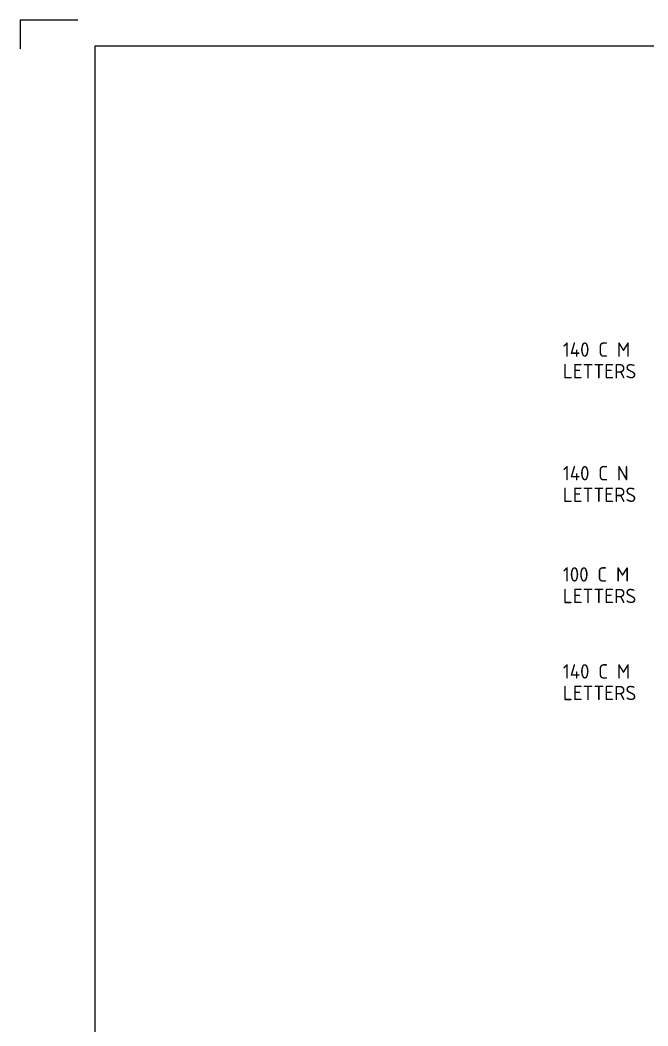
# Model space of a CAD drawing. Header units: millimetres. Extents: x 0 to 420, y 0 to 297.
# Drawn here: x 0 to 109, y 122.3 to 297 of the extents above; entities that cross this region are included whole.
import ezdxf
from ezdxf.enums import TextEntityAlignment as Align

# ---------------------------------------------------------------- set-up
doc = ezdxf.new("R2010")
doc.units = ezdxf.units.MM
doc.header["$MEASUREMENT"] = 0
for name, color, linetype in [('COMMENTS', 4, 'Continuous'), ('L35', 3, 'Continuous'), ('TBLK18', 4, 'Continuous'), ('TBLK25', 1, 'Continuous'), ('TBLK35', 3, 'Continuous'), ('TBLK50', 7, 'Continuous')]:
    doc.layers.add(name, color=color, linetype=linetype)
doc.styles.add('ISO', font='iso3098b.shx')

# ---------------------------------------------------------------- blocks, each defined once
blk = doc.blocks.new('BLK7DES')
at = {"layer": 'COMMENTS', "style": 'ISO'}
for s, p in [('140 C M', (0, 0)), ('LETTERS', (0, -3.75))]:
    blk.add_text(s, height=2.5, dxfattribs=at).set_placement(p)
blk = doc.blocks.new('BLK5DES')
at = {"layer": 'COMMENTS', "style": 'ISO'}
for s, p in [('100 C M', (0, 0)), ('LETTERS', (0, -3.75))]:
    blk.add_text(s, height=2.5, dxfattribs=at).set_placement(p)
blk = doc.blocks.new('BLK2DES')
at = {"layer": 'COMMENTS', "style": 'ISO'}
for s, p in [('140 C N', (0, 0)), ('LETTERS', (0, -3.75))]:
    blk.add_text(s, height=2.5, dxfattribs=at).set_placement(p)
blk = doc.blocks.new('BLK1DES')
at = {"layer": 'COMMENTS', "style": 'ISO'}
for s, p in [('140 C M', (0, 0)), ('LETTERS', (0, -3.75))]:
    blk.add_text(s, height=2.5, dxfattribs=at).set_placement(p)
blk = doc.blocks.new('A3BBLK')
at = {"layer": 'TBLK25'}
for p, q in [((10, 297), (0, 297)), ((0, 297), (0, 292))]:
    blk.add_line(p, q, dxfattribs=at)
at = {"layer": 'TBLK50'}
for p, q in [((415.5, 292.5), (13, 292.5)), ((13, 292.5), (13, 4.5))]:
    blk.add_line(p, q, dxfattribs=at)
blk = doc.blocks.new('a3_in_vtblk std dwg')
blk.add_blockref('A3BBLK', (0, 0))
at = {"layer": 'TBLK18', "style": 'ISO'}
blk.add_attdef('MR_DIRECTORATE', text='', height=1.5, dxfattribs=at).set_placement((381.5, 68.12), align=Align.CENTER)
for tag, p in [('STREET_NAME', (355.51, 62.1)), ('SUBURB_POSTCODE', (388.49, 62.1)), ('TELEPHONE_NO.', (368.31, 59.84)), ('FAX_NO.', (393.56, 59.84))]:
    blk.add_attdef(tag, p, '', height=1.5, dxfattribs=at)
at = {"layer": 'TBLK25', "style": 'ISO'}
for tag, height, p in [('MR_BRANCH', 2, (381.5, 65.2)), ('ROAD_SECTION', 1.75, (384.5, 29.16)), ('SLK', 1.75, (384.5, 26.11)), ('CHAINAGE', 1.75, (384.5, 19.21))]:
    blk.add_attdef(tag, text='', height=height, dxfattribs=at).set_placement(p, align=Align.CENTER)
for tag, p, height in [('FILE_NUMBER', (371.77, 54.24), 2.5), ('DESIGNED_/_DRAWN', (371.77, 49.49), 2), ('VERIFIED', (371.77, 44.49), 2), ('APPROVED', (371.77, 39.49), 2), ('LOCAL_AUTHORITY', (370.48, 16.73), 1.25)]:
    blk.add_attdef(tag, p, '', height=height, dxfattribs=at)
at = {"layer": 'TBLK35', "style": 'ISO', "width": 0.9}
for tag, p in [('ROAD_PROJECT&NUMBER', (384.5, 32.23)), ('DRAWING_DESCRIPTION', (384.5, 22.29))]:
    blk.add_attdef(tag, text='', height=2.5, dxfattribs=at).set_placement(p, align=Align.CENTER)
at = {"layer": 'TBLK50', "style": 'ISO'}
blk.add_attdef('MRWA_DRG_NUMBER', (356.29, 6.08), '', height=5, dxfattribs=at)

msp = doc.modelspace()

# ---------------------------------------------------------------- block references
msp.add_blockref('a3_in_vtblk std dwg', (0, 0))
at = {"layer": 'L35'}
for name, p in [('BLK1DES', (94.258982, 238.505507)), ('BLK2DES', (94.258982, 217.037525)), ('BLK5DES', (94.258982, 199.451443)), ('BLK7DES', (94.258982, 182.599351))]:
    msp.add_blockref(name, p, dxfattribs=at)

doc.saveas('drawing.dxf')
